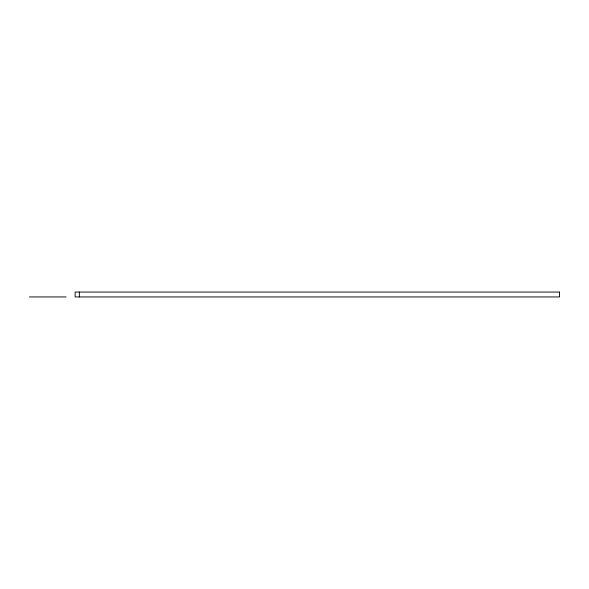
<?xml version="1.0" encoding="UTF-8"?>
<svg xmlns="http://www.w3.org/2000/svg" width="589" height="589" viewBox="0 0 589 589"><rect width="100%" height="100%" fill="white"/><g stroke="black" fill="none" stroke-linecap="round" stroke-linejoin="round"><path stroke-width="0.88" d="M29.45 296.944L66.093 296.944M79.338 292.056L79.338 296.944M559.55 292.056L75.127 292.056L75.127 296.944L559.55 296.944L559.55 292.056"/></g></svg>
